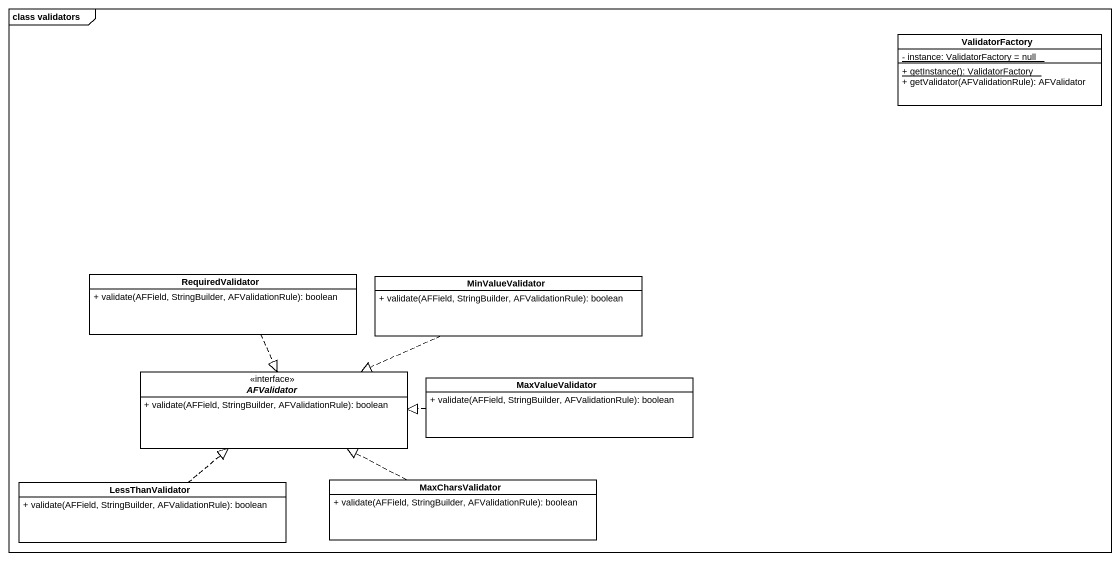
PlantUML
@startuml
mainframe class validators
hide circle
hide empty members
skinparam classAttributeIconSize 0
class ValidatorFactory {
  {static} - instance: ValidatorFactory = null
  {static} + getInstance(): ValidatorFactory
  + getValidator(AFValidationRule): AFValidator
}
class RequiredValidator {
  + validate(AFField, StringBuilder, AFValidationRule): boolean
}
class MinValueValidator {
  + validate(AFField, StringBuilder, AFValidationRule): boolean
}
interface AFValidator <<interface>> {
  + validate(AFField, StringBuilder, AFValidationRule): boolean
}
class MaxValueValidator {
  + validate(AFField, StringBuilder, AFValidationRule): boolean
}
class LessThanValidator {
  + validate(AFField, StringBuilder, AFValidationRule): boolean
}
class MaxCharsValidator {
  + validate(AFField, StringBuilder, AFValidationRule): boolean
}
RequiredValidator ..|> AFValidator
MinValueValidator .left.|> AFValidator
MaxValueValidator .left.|> AFValidator
LessThanValidator .up.|> AFValidator
MaxCharsValidator .left.|> AFValidator
@enduml
